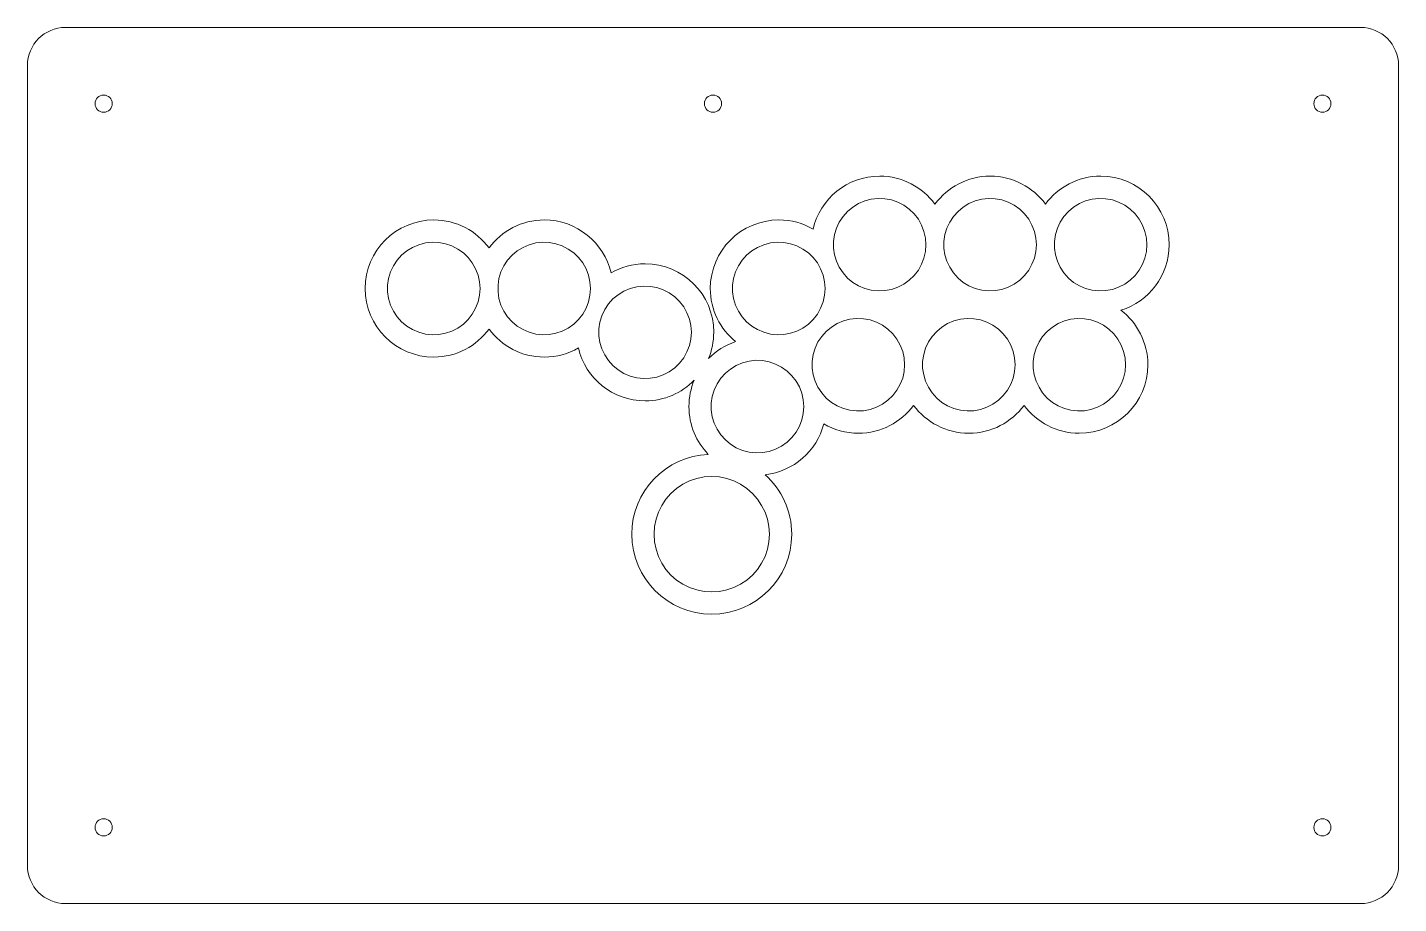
# Model space of a CAD drawing. Header units: millimetres. Extents: x -5 to 355, y -225 to 5.
import ezdxf

# ---------------------------------------------------------------- set-up
doc = ezdxf.new("R2010")
doc.units = ezdxf.units.MM
doc.header["$MEASUREMENT"] = 0
doc.layers.add('Layer 1', color=7, linetype='Continuous', lineweight=0)

# ---------------------------------------------------------------- blocks, each defined once
blk = doc.blocks.new('Block_1')
at = {"layer": 'Layer 1', "color": 6, "lineweight": 9}
for centre in [(14.97, -15.12), (174.97, -15.12), (334.97, -15.12), (14.97, -205.12), (334.97, -205.12)]:
    blk.add_circle(centre, 2.25, dxfattribs=at)
blk = doc.blocks.new('Block_0')
at = {"layer": 'Layer 1', "color": 6, "lineweight": 9}
blk.add_open_spline([(344.97, 4.88), (344.97, 4.88), (4.97, 4.88), (4.97, 4.88), (-0.56, 4.88), (-5.03, 0.4), (-5.03, -5.12), (-5.03, -5.12), (-5.03, -215.12), (-5.03, -215.12), (-5.03, -220.64), (-0.56, -225.12), (4.97, -225.12), (4.97, -225.12), (344.97, -225.12), (344.97, -225.12), (350.49, -225.12), (354.97, -220.64), (354.97, -215.12), (354.97, -215.12), (354.97, -5.12), (354.97, -5.12), (354.97, 0.4), (350.49, 4.88), (344.97, 4.88)], degree=3, knots=[0, 0, 0, 0, 1, 1, 1, 2, 2, 2, 3, 3, 3, 4, 4, 4, 5, 5, 5, 6, 6, 6, 7, 7, 7, 8, 8, 8, 8], dxfattribs=at)
at = {"layer": 'Layer 1'}
blk.add_blockref('Block_1', (0, 0), dxfattribs=at)
blk = doc.blocks.new('Block_2')
at = {"layer": 'Layer 1', "color": 6, "lineweight": 5}
for points in [[(230.89, -52.16), (230.75, -50.4), (230.36, -48.67), (229.72, -47.01), (228.88, -45.46), (227.78, -44.05), (226.51, -42.81), (225.07, -41.79), (223.48, -40.98), (221.82, -40.41), (220.06, -40.09), (218.29, -40.02), (216.53, -40.2), (214.8, -40.66), (213.18, -41.36), (211.66, -42.28), (210.32, -43.41), (209.12, -44.72), (208.13, -46.2), (207.39, -47.82), (206.86, -49.51), (206.62, -51.28), (206.62, -53.04), (206.86, -54.81), (207.39, -56.5), (208.13, -58.09), (209.12, -59.57), (210.32, -60.91), (211.66, -62.04), (213.18, -62.95), (214.8, -63.66), (216.53, -64.12), (218.29, -64.3), (220.06, -64.22), (221.82, -63.91), (223.48, -63.34), (225.07, -62.53), (226.51, -61.51), (227.78, -60.27), (228.88, -58.86), (229.72, -57.31), (230.36, -55.65), (230.75, -53.92), (230.89, -52.16)], [(259.88, -52.16), (259.74, -50.4), (259.36, -48.67), (258.72, -47.01), (257.87, -45.46), (256.78, -44.05), (255.51, -42.81), (254.06, -41.79), (252.48, -40.98), (250.82, -40.41), (249.05, -40.09), (247.29, -40.02), (245.53, -40.2), (243.8, -40.66), (242.18, -41.36), (240.66, -42.28), (239.32, -43.41), (238.12, -44.72), (237.13, -46.2), (236.39, -47.82), (235.86, -49.51), (235.61, -51.28), (235.61, -53.04), (235.86, -54.81), (236.39, -56.5), (237.13, -58.09), (238.12, -59.57), (239.32, -60.91), (240.66, -62.04), (242.18, -62.95), (243.8, -63.66), (245.53, -64.12), (247.29, -64.3), (249.05, -64.22), (250.82, -63.91), (252.48, -63.34), (254.06, -62.53), (255.51, -61.51), (256.78, -60.27), (257.87, -58.86), (258.72, -57.31), (259.36, -55.65), (259.74, -53.92), (259.88, -52.16)], [(288.88, -52.16), (288.74, -50.4), (288.35, -48.67), (287.75, -47.01), (286.87, -45.46), (285.78, -44.05), (284.51, -42.81), (283.06, -41.79), (281.47, -40.98), (279.82, -40.41), (278.05, -40.09), (276.29, -40.02), (274.53, -40.2), (272.8, -40.66), (271.17, -41.36), (269.66, -42.28), (268.32, -43.41), (267.12, -44.72), (266.13, -46.2), (265.39, -47.82), (264.89, -49.51), (264.61, -51.28), (264.61, -53.04), (264.89, -54.81), (265.39, -56.5), (266.13, -58.09), (267.12, -59.57), (268.32, -60.91), (269.66, -62.04), (271.17, -62.95), (272.8, -63.66), (274.53, -64.12), (276.29, -64.3), (278.05, -64.22), (279.82, -63.91), (281.47, -63.34), (283.06, -62.53), (284.51, -61.51), (285.78, -60.27), (286.87, -58.86), (287.75, -57.31), (288.35, -55.65), (288.74, -53.92), (288.88, -52.16)], [(113.8, -63.66), (113.66, -61.9), (113.27, -60.17), (112.64, -58.51), (111.75, -56.96), (110.7, -55.55), (109.43, -54.31), (107.98, -53.29), (106.39, -52.48), (104.7, -51.91), (102.97, -51.6), (101.21, -51.52), (99.44, -51.7), (97.71, -52.16), (96.09, -52.87), (94.57, -53.78), (93.2, -54.91), (92.03, -56.22), (91.05, -57.7), (90.3, -59.32), (89.78, -61.01), (89.53, -62.78), (89.53, -64.54), (89.78, -66.31), (90.3, -68), (91.05, -69.59), (92.03, -71.07), (93.2, -72.41), (94.57, -73.54), (96.09, -74.46), (97.71, -75.16), (99.44, -75.62), (101.21, -75.8), (102.97, -75.73), (104.7, -75.41), (106.39, -74.84), (107.98, -74.03), (109.43, -73.01), (110.7, -71.77), (111.75, -70.36), (112.64, -68.81), (113.27, -67.15), (113.66, -65.42), (113.8, -63.66)], [(142.8, -63.66), (142.66, -61.9), (142.27, -60.17), (141.63, -58.51), (140.75, -56.96), (139.69, -55.55), (138.42, -54.31), (136.98, -53.29), (135.39, -52.48), (133.7, -51.91), (131.97, -51.6), (130.2, -51.52), (128.44, -51.7), (126.71, -52.16), (125.09, -52.87), (123.57, -53.78), (122.2, -54.91), (121.03, -56.22), (120.04, -57.7), (119.3, -59.32), (118.77, -61.01), (118.53, -62.78), (118.53, -64.54), (118.77, -66.31), (119.3, -68), (120.04, -69.59), (121.03, -71.07), (122.2, -72.41), (123.57, -73.54), (125.09, -74.46), (126.71, -75.16), (128.44, -75.62), (130.2, -75.8), (131.97, -75.73), (133.7, -75.41), (135.39, -74.84), (136.98, -74.03), (138.42, -73.01), (139.69, -71.77), (140.75, -70.36), (141.63, -68.81), (142.27, -67.15), (142.66, -65.42), (142.8, -63.66)], [(204.39, -63.66), (204.25, -61.9), (203.86, -60.17), (203.23, -58.51), (202.38, -56.96), (201.29, -55.55), (200.02, -54.31), (198.57, -53.29), (196.98, -52.48), (195.33, -51.91), (193.56, -51.6), (191.8, -51.52), (190.03, -51.7), (188.31, -52.16), (186.68, -52.87), (185.17, -53.78), (183.79, -54.91), (182.63, -56.22), (181.64, -57.7), (180.9, -59.32), (180.37, -61.01), (180.12, -62.78), (180.12, -64.54), (180.37, -66.31), (180.9, -68), (181.64, -69.59), (182.63, -71.07), (183.79, -72.41), (185.17, -73.54), (186.68, -74.46), (188.31, -75.16), (190.03, -75.62), (191.8, -75.8), (193.56, -75.73), (195.33, -75.41), (196.98, -74.84), (198.57, -74.03), (200.02, -73.01), (201.29, -71.77), (202.38, -70.36), (203.23, -68.81), (203.86, -67.15), (204.25, -65.42), (204.39, -63.66)], [(169.29, -75.16), (169.15, -73.4), (168.76, -71.67), (168.13, -70.01), (167.28, -68.46), (166.19, -67.05), (164.92, -65.81), (163.47, -64.79), (161.88, -63.98), (160.23, -63.41), (158.46, -63.1), (156.7, -63.03), (154.93, -63.2), (153.2, -63.66), (151.58, -64.37), (150.07, -65.28), (148.69, -66.41), (147.53, -67.72), (146.54, -69.2), (145.8, -70.82), (145.27, -72.51), (145.02, -74.28), (145.02, -76.04), (145.27, -77.81), (145.8, -79.5), (146.54, -81.09), (147.53, -82.57), (148.69, -83.91), (150.07, -85.04), (151.58, -85.96), (153.2, -86.66), (154.93, -87.12), (156.7, -87.3), (158.46, -87.23), (160.23, -86.91), (161.88, -86.34), (163.47, -85.53), (164.92, -84.51), (166.19, -83.27), (167.28, -81.86), (168.13, -80.31), (168.76, -78.65), (169.15, -76.92), (169.29, -75.16)], [(225.28, -83.66), (225.17, -81.9), (224.78, -80.17), (224.15, -78.51), (223.27, -76.96), (222.17, -75.55), (220.9, -74.31), (219.46, -73.29), (217.9, -72.48), (216.21, -71.92), (214.48, -71.6), (212.68, -71.53), (210.92, -71.7), (209.23, -72.16), (207.57, -72.87), (206.05, -73.78), (204.71, -74.91), (203.51, -76.22), (202.52, -77.7), (201.78, -79.32), (201.29, -81.02), (201.01, -82.78), (201.01, -84.54), (201.29, -86.31), (201.78, -88), (202.52, -89.59), (203.51, -91.07), (204.71, -92.41), (206.05, -93.54), (207.57, -94.46), (209.23, -95.16), (210.92, -95.62), (212.68, -95.8), (214.48, -95.73), (216.21, -95.41), (217.9, -94.85), (219.46, -94.03), (220.9, -93.01), (222.17, -91.78), (223.27, -90.37), (224.15, -88.81), (224.78, -87.16), (225.17, -85.43), (225.28, -83.66)], [(254.28, -83.66), (254.17, -81.9), (253.78, -80.17), (253.15, -78.51), (252.26, -76.96), (251.17, -75.55), (249.9, -74.31), (248.45, -73.29), (246.9, -72.48), (245.21, -71.92), (243.48, -71.6), (241.68, -71.53), (239.92, -71.7), (238.22, -72.16), (236.57, -72.87), (235.05, -73.78), (233.71, -74.91), (232.51, -76.22), (231.56, -77.7), (230.78, -79.32), (230.29, -81.02), (230, -82.78), (230, -84.54), (230.29, -86.31), (230.78, -88), (231.56, -89.59), (232.51, -91.07), (233.71, -92.41), (235.05, -93.54), (236.57, -94.46), (238.22, -95.16), (239.92, -95.62), (241.68, -95.8), (243.48, -95.73), (245.21, -95.41), (246.9, -94.85), (248.45, -94.03), (249.9, -93.01), (251.17, -91.78), (252.26, -90.37), (253.15, -88.81), (253.78, -87.16), (254.17, -85.43), (254.28, -83.66)], [(283.27, -83.66), (283.17, -81.9), (282.78, -80.17), (282.15, -78.51), (281.26, -76.96), (280.17, -75.55), (278.9, -74.31), (277.45, -73.29), (275.9, -72.48), (274.21, -71.92), (272.48, -71.6), (270.68, -71.53), (268.92, -71.7), (267.22, -72.16), (265.56, -72.87), (264.08, -73.78), (262.71, -74.91), (261.51, -76.22), (260.56, -77.7), (259.78, -79.32), (259.29, -81.02), (259, -82.78), (259, -84.54), (259.29, -86.31), (259.78, -88), (260.56, -89.59), (261.51, -91.07), (262.71, -92.41), (264.08, -93.54), (265.56, -94.46), (267.22, -95.16), (268.92, -95.62), (270.68, -95.8), (272.48, -95.73), (274.21, -95.41), (275.9, -94.85), (277.45, -94.03), (278.9, -93.01), (280.17, -91.78), (281.26, -90.37), (282.15, -88.81), (282.78, -87.16), (283.17, -85.43), (283.27, -83.66)], [(198.78, -94.67), (198.64, -92.91), (198.25, -91.14), (197.65, -89.48), (196.77, -87.97), (195.68, -86.56), (194.41, -85.32), (192.96, -84.3), (191.38, -83.49), (189.72, -82.89), (187.95, -82.57), (186.19, -82.5), (184.43, -82.71), (182.7, -83.17), (181.07, -83.84), (179.56, -84.79), (178.22, -85.92), (177.02, -87.23), (176.03, -88.71), (175.29, -90.33), (174.76, -92.02), (174.51, -93.79), (174.51, -95.55), (174.76, -97.32), (175.29, -99.01), (176.03, -100.6), (177.02, -102.08), (178.22, -103.42), (179.56, -104.55), (181.07, -105.46), (182.7, -106.17), (184.43, -106.59), (186.19, -106.8), (187.95, -106.73), (189.72, -106.42), (191.38, -105.85), (192.96, -105.04), (194.41, -103.98), (195.68, -102.75), (196.77, -101.37), (197.65, -99.82), (198.25, -98.16), (198.64, -96.43), (198.78, -94.67)], [(189.79, -128.15), (189.65, -126.17), (189.26, -124.23), (188.62, -122.36), (187.74, -120.6), (186.65, -118.94), (185.34, -117.46), (183.86, -116.15), (182.2, -115.02), (180.44, -114.18), (178.57, -113.51), (176.63, -113.12), (174.62, -113.01), (172.64, -113.12), (170.7, -113.51), (168.83, -114.18), (167.07, -115.02), (165.41, -116.15), (163.93, -117.46), (162.62, -118.94), (161.53, -120.6), (160.65, -122.36), (160.01, -124.23), (159.63, -126.17), (159.48, -128.15), (159.63, -130.12), (160.01, -132.06), (160.65, -133.97), (161.53, -135.73), (162.62, -137.39), (163.93, -138.87), (165.41, -140.18), (167.07, -141.27), (168.83, -142.15), (170.7, -142.79), (172.64, -143.18), (174.62, -143.32), (176.63, -143.18), (178.57, -142.79), (180.44, -142.15), (182.2, -141.27), (183.86, -140.18), (185.34, -138.87), (186.65, -137.39), (187.74, -135.73), (188.62, -133.97), (189.26, -132.06), (189.65, -130.12), (189.79, -128.15)]]:
    blk.add_lwpolyline(points, dxfattribs=at)

msp = doc.modelspace()

# ---------------------------------------------------------------- linework, layer by layer
at = {"layer": 'Layer 1', "color": 6, "lineweight": 9}
msp.add_open_spline([(294.75, -52.16), (294.75, -42.22), (286.69, -34.16), (276.75, -34.16), (270.8, -34.16), (265.53, -37.05), (262.25, -41.5), (258.97, -37.05), (253.7, -34.16), (247.75, -34.16), (241.8, -34.16), (236.53, -37.05), (233.25, -41.5), (229.97, -37.05), (224.7, -34.16), (218.75, -34.16), (210.22, -34.16), (203.08, -40.09), (201.23, -48.06), (198.59, -46.53), (195.52, -45.66), (192.26, -45.66), (182.32, -45.66), (174.26, -53.72), (174.26, -63.66), (174.26, -69.28), (176.84, -74.3), (180.88, -77.6), (178.16, -78.52), (175.74, -80.07), (173.78, -82.07), (174.66, -79.94), (175.16, -77.61), (175.16, -75.16), (175.16, -65.22), (167.1, -57.16), (157.16, -57.16), (153.89, -57.16), (150.83, -58.04), (148.19, -59.56), (146.33, -51.59), (139.19, -45.66), (130.66, -45.66), (124.71, -45.66), (119.44, -48.55), (116.16, -53), (112.89, -48.55), (107.61, -45.66), (101.66, -45.66), (91.72, -45.66), (83.66, -53.72), (83.66, -63.66), (83.66, -73.6), (91.72, -81.66), (101.66, -81.66), (107.61, -81.66), (112.89, -78.77), (116.16, -74.32), (119.44, -78.77), (124.71, -81.66), (130.66, -81.66), (133.93, -81.66), (136.99, -80.79), (139.63, -79.26), (141.49, -87.23), (148.63, -93.16), (157.16, -93.16), (162.2, -93.16), (166.76, -91.08), (170.03, -87.74), (169.14, -89.87), (168.65, -92.2), (168.65, -94.65), (168.65, -99.53), (170.59, -103.95), (173.74, -107.19), (162.56, -107.66), (153.64, -116.87), (153.64, -128.17), (153.64, -139.76), (163.04, -149.17), (174.64, -149.17), (186.23, -149.17), (195.64, -139.76), (195.64, -128.17), (195.64, -121.96), (192.94, -116.38), (188.66, -112.54), (196.13, -111.71), (202.21, -106.31), (204.07, -99.2), (206.73, -100.76), (209.83, -101.66), (213.14, -101.66), (219.09, -101.66), (224.36, -98.77), (227.64, -94.33), (230.92, -98.77), (236.19, -101.66), (242.14, -101.66), (248.09, -101.66), (253.36, -98.77), (256.64, -94.33), (259.92, -98.77), (265.19, -101.66), (271.14, -101.66), (281.08, -101.66), (289.14, -93.6), (289.14, -83.66), (289.14, -77.83), (286.36, -72.65), (282.06, -69.36), (289.41, -67.09), (294.75, -60.25), (294.75, -52.16)], degree=3, knots=[0, 0, 0, 0, 1, 1, 1, 2, 2, 2, 3, 3, 3, 4, 4, 4, 5, 5, 5, 6, 6, 6, 7, 7, 7, 8, 8, 8, 9, 9, 9, 10, 10, 10, 11, 11, 11, 12, 12, 12, 13, 13, 13, 14, 14, 14, 15, 15, 15, 16, 16, 16, 17, 17, 17, 18, 18, 18, 19, 19, 19, 20, 20, 20, 21, 21, 21, 22, 22, 22, 23, 23, 23, 24, 24, 24, 25, 25, 25, 26, 26, 26, 27, 27, 27, 28, 28, 28, 29, 29, 29, 30, 30, 30, 31, 31, 31, 32, 32, 32, 33, 33, 33, 34, 34, 34, 35, 35, 35, 36, 36, 36, 37, 37, 37, 38, 38, 38, 38], dxfattribs=at)

# ---------------------------------------------------------------- block references
at = {"layer": 'Layer 1'}
for name in ['Block_0', 'Block_2']:
    msp.add_blockref(name, (0, 0), dxfattribs=at)

doc.saveas('drawing.dxf')
